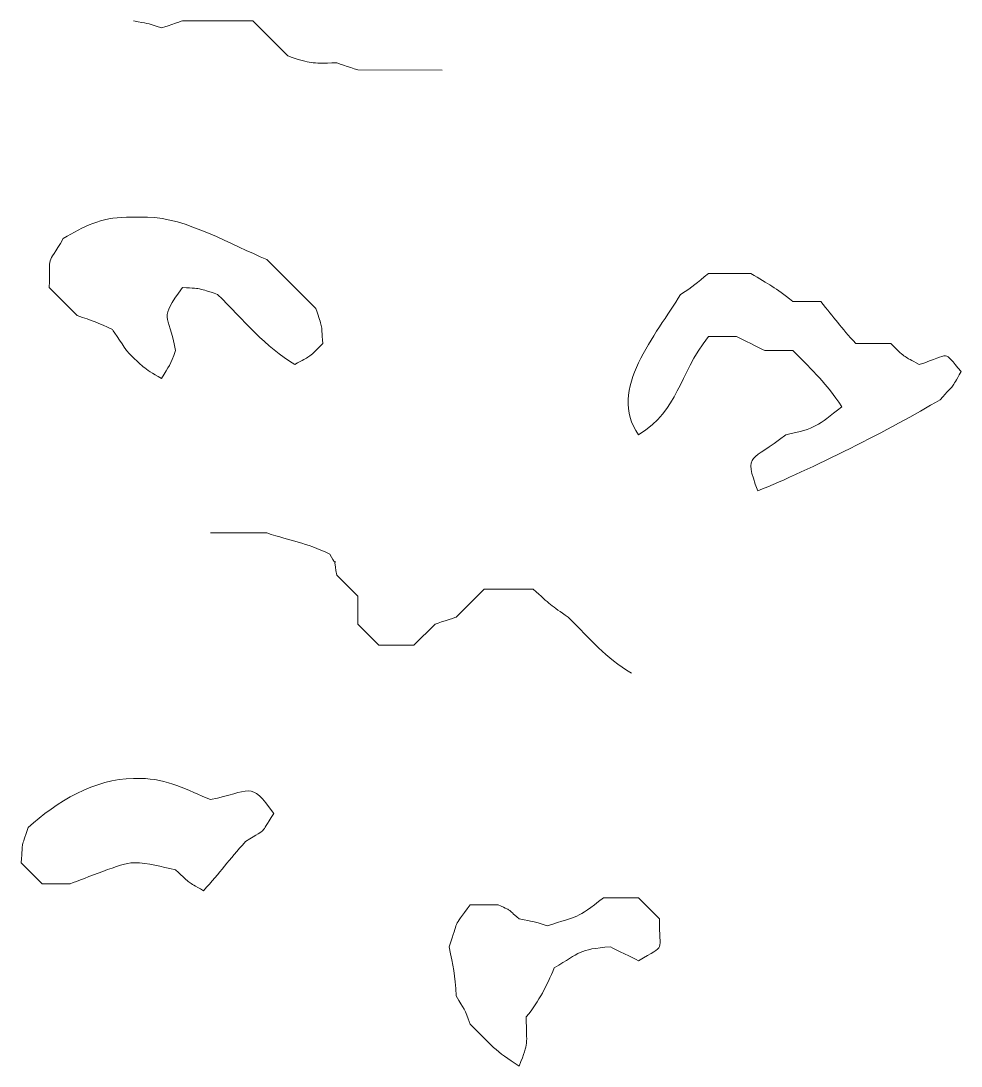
# Model space of a CAD drawing. Header units: centimetres. Extents: x -40.3 to 39, y -29.8 to 28.8.
# Drawn here: x 25.294 to 27.565, y -19.841 to -17.317 of the extents above; entities that cross this region are included whole.
import ezdxf

# ---------------------------------------------------------------- set-up
doc = ezdxf.new("R2010")
doc.units = ezdxf.units.CM
doc.header["$MEASUREMENT"] = 0
doc.layers.add('layer 1', color=7, linetype='Continuous')

msp = doc.modelspace()

# ---------------------------------------------------------------- linework, layer by layer
at = {"layer": 'layer 1', "color": 225, "lineweight": 0}
for points, knots in [([(25.56592, -17.31706), (25.60186, -17.32459), (25.59388, -17.31968), (25.63366, -17.33398), (25.63366, -17.33398), (25.63467, -17.33358), (25.68166, -17.31808), (25.68448, -17.31706), (25.68448, -17.31706), (25.68448, -17.31706), (25.85388, -17.31706), (25.85388, -17.31706), (25.85388, -17.31706), (25.85388, -17.31706), (25.93859, -17.40172), (25.93859, -17.40172), (25.93859, -17.40172), (26.00138, -17.42209), (25.98708, -17.41869), (26.05719, -17.41869), (26.05719, -17.41869), (26.05819, -17.4191), (26.10517, -17.43461), (26.10801, -17.43562), (26.10801, -17.43562), (26.10801, -17.43562), (26.3113, -17.43564), (26.3113, -17.43564)], [0, 0, 0, 0, 0.125, 0.125, 0.125, 0.125, 0.25, 0.25, 0.25, 0.25, 0.375, 0.375, 0.375, 0.375, 0.5, 0.5, 0.5, 0.5, 0.625, 0.625, 0.625, 0.625, 0.75, 0.75, 0.75, 0.75, 1, 1, 1, 1]), ([(26.02332, -18.09633), (25.9836, -18.13605), (25.99534, -18.12352), (25.95556, -18.14717), (25.95556, -18.14717), (25.88583, -18.1045), (25.83093, -18.03947), (25.76921, -17.97775), (25.76921, -17.97775), (25.71946, -17.96125), (25.73803, -17.96492), (25.6845, -17.9608), (25.6845, -17.9608), (25.62621, -18.04259), (25.64965, -18.01845), (25.66758, -18.11328), (25.66758, -18.11328), (25.65432, -18.15001), (25.65259, -18.149), (25.63368, -18.18104), (25.63368, -18.18104), (25.5856, -18.15203), (25.59262, -18.15596), (25.549, -18.11325), (25.549, -18.11325), (25.54799, -18.11125), (25.51696, -18.06532), (25.51512, -18.06246), (25.51512, -18.06246), (25.48072, -18.04611), (25.46665, -18.04112), (25.43041, -18.02857), (25.43041, -18.02857), (25.43041, -18.02857), (25.36267, -17.96082), (25.36267, -17.96082), (25.36267, -17.96082), (25.36446, -17.87588), (25.35539, -17.91355), (25.39654, -17.84222), (25.39654, -17.84222), (25.44582, -17.81377), (25.48761, -17.7914), (25.54902, -17.7914), (25.54902, -17.7914), (25.54902, -17.7914), (25.59983, -17.7914), (25.59983, -17.7914), (25.59983, -17.7914), (25.69182, -17.79142), (25.80534, -17.85998), (25.88781, -17.89304), (25.88781, -17.89304), (25.88781, -17.89304), (26.00642, -18.01162), (26.00642, -18.01162), (26.00642, -18.01162), (26.02289, -18.06137), (26.01924, -18.0428), (26.02332, -18.09633)], [0, 0, 0, 0, 0.0625, 0.0625, 0.0625, 0.0625, 0.125, 0.125, 0.125, 0.125, 0.1875, 0.1875, 0.1875, 0.1875, 0.25, 0.25, 0.25, 0.25, 0.3125, 0.3125, 0.3125, 0.3125, 0.375, 0.375, 0.375, 0.375, 0.4375, 0.4375, 0.4375, 0.4375, 0.5, 0.5, 0.5, 0.5, 0.5625, 0.5625, 0.5625, 0.5625, 0.625, 0.625, 0.625, 0.625, 0.6875, 0.6875, 0.6875, 0.6875, 0.75, 0.75, 0.75, 0.75, 0.8125, 0.8125, 0.8125, 0.8125, 0.875, 0.875, 0.875, 0.875, 1, 1, 1, 1]), ([(27.51399, -18.23188), (27.39691, -18.30199), (27.19899, -18.40177), (27.07354, -18.45212), (27.07354, -18.45212), (27.03856, -18.35663), (27.05869, -18.38356), (27.1413, -18.31655), (27.1413, -18.31655), (27.21492, -18.30103), (27.21722, -18.29586), (27.27681, -18.2488), (27.27681, -18.2488), (27.23707, -18.18998), (27.21135, -18.16638), (27.15823, -18.11325), (27.15823, -18.11325), (27.15823, -18.11325), (27.09049, -18.11328), (27.09049, -18.11328), (27.09049, -18.11328), (27.07967, -18.10711), (27.03444, -18.08555), (27.02272, -18.07938), (27.02272, -18.07938), (27.02272, -18.07938), (26.95496, -18.07938), (26.95496, -18.07938), (26.95496, -18.07938), (26.87868, -18.17605), (26.88609, -18.25369), (26.78556, -18.31655), (26.78556, -18.31655), (26.70873, -18.2087), (26.82951, -18.07409), (26.8872, -17.97775), (26.8872, -17.97775), (26.91925, -17.9572), (26.92425, -17.95169), (26.95494, -17.92693), (26.95494, -17.92693), (26.95494, -17.92693), (27.05657, -17.92693), (27.05657, -17.92693), (27.05657, -17.92693), (27.10156, -17.95389), (27.11448, -17.96016), (27.15821, -17.99467), (27.15821, -17.99467), (27.15821, -17.99467), (27.22597, -17.99469), (27.22597, -17.99469), (27.22597, -17.99469), (27.25814, -18.03437), (27.27427, -18.05689), (27.31064, -18.09633), (27.31064, -18.09633), (27.31064, -18.09633), (27.39535, -18.09635), (27.39535, -18.09635), (27.39535, -18.09635), (27.43507, -18.13603), (27.42395, -18.12354), (27.46311, -18.14715), (27.46311, -18.14715), (27.54281, -18.12132), (27.51912, -18.11095), (27.56475, -18.16409), (27.56475, -18.16409), (27.53909, -18.20915), (27.55164, -18.19009), (27.51399, -18.23188)], [0, 0, 0, 0, 0.0526316, 0.0526316, 0.0526316, 0.0526316, 0.1052632, 0.1052632, 0.1052632, 0.1052632, 0.1578947, 0.1578947, 0.1578947, 0.1578947, 0.2105263, 0.2105263, 0.2105263, 0.2105263, 0.2631579, 0.2631579, 0.2631579, 0.2631579, 0.3157895, 0.3157895, 0.3157895, 0.3157895, 0.3684211, 0.3684211, 0.3684211, 0.3684211, 0.4210526, 0.4210526, 0.4210526, 0.4210526, 0.4736842, 0.4736842, 0.4736842, 0.4736842, 0.5263158, 0.5263158, 0.5263158, 0.5263158, 0.5789474, 0.5789474, 0.5789474, 0.5789474, 0.6315789, 0.6315789, 0.6315789, 0.6315789, 0.6842105, 0.6842105, 0.6842105, 0.6842105, 0.7368421, 0.7368421, 0.7368421, 0.7368421, 0.7894737, 0.7894737, 0.7894737, 0.7894737, 0.8421053, 0.8421053, 0.8421053, 0.8421053, 0.8947368, 0.8947368, 0.8947368, 0.8947368, 1, 1, 1, 1]), ([(25.7522, -18.55375), (25.7522, -18.55375), (25.88773, -18.55375), (25.88773, -18.55375), (25.88773, -18.55375), (25.94924, -18.57369), (25.97899, -18.5761), (26.04018, -18.60457), (26.04018, -18.60457), (26.0663, -18.65244), (26.04353, -18.59038), (26.05715, -18.65539), (26.05715, -18.65539), (26.05715, -18.65539), (26.10797, -18.70618), (26.10797, -18.70618), (26.10797, -18.70618), (26.10797, -18.70618), (26.10794, -18.77392), (26.10794, -18.77392), (26.10794, -18.77392), (26.10794, -18.77392), (26.15878, -18.82474), (26.15878, -18.82474), (26.15878, -18.82474), (26.15878, -18.82474), (26.24347, -18.82476), (26.24347, -18.82476), (26.24347, -18.82476), (26.24347, -18.82476), (26.29429, -18.77392), (26.29429, -18.77392), (26.29429, -18.77392), (26.29529, -18.77352), (26.34227, -18.75805), (26.34511, -18.75702), (26.34511, -18.75702), (26.34511, -18.75702), (26.41287, -18.68926), (26.41287, -18.68926), (26.41287, -18.68926), (26.41287, -18.68926), (26.53147, -18.68926), (26.53147, -18.68926), (26.53147, -18.68926), (26.57128, -18.7259), (26.57508, -18.72923), (26.61616, -18.757), (26.61616, -18.757), (26.67202, -18.81285), (26.70461, -18.85336), (26.76864, -18.89253)], [0, 0, 0, 0, 0.0714286, 0.0714286, 0.0714286, 0.0714286, 0.1428571, 0.1428571, 0.1428571, 0.1428571, 0.2142857, 0.2142857, 0.2142857, 0.2142857, 0.2857143, 0.2857143, 0.2857143, 0.2857143, 0.3571429, 0.3571429, 0.3571429, 0.3571429, 0.4285714, 0.4285714, 0.4285714, 0.4285714, 0.5, 0.5, 0.5, 0.5, 0.5714286, 0.5714286, 0.5714286, 0.5714286, 0.6428571, 0.6428571, 0.6428571, 0.6428571, 0.7142857, 0.7142857, 0.7142857, 0.7142857, 0.7857143, 0.7857143, 0.7857143, 0.7857143, 0.8571429, 0.8571429, 0.8571429, 0.8571429, 1, 1, 1, 1]), ([(25.83683, -19.29915), (25.79536, -19.3441), (25.77668, -19.37276), (25.73519, -19.41773), (25.73519, -19.41773), (25.69082, -19.39244), (25.70894, -19.40518), (25.66743, -19.36694), (25.66743, -19.36694), (25.62988, -19.35983), (25.60643, -19.34999), (25.56579, -19.34997), (25.56579, -19.34997), (25.53734, -19.34997), (25.44804, -19.38881), (25.41334, -19.40079), (25.41334, -19.40079), (25.41334, -19.40079), (25.34558, -19.40081), (25.34558, -19.40081), (25.34558, -19.40081), (25.34558, -19.40081), (25.29476, -19.34997), (25.29476, -19.34997), (25.29476, -19.34997), (25.2993, -19.29181), (25.29416, -19.31943), (25.3117, -19.26528), (25.3117, -19.26528), (25.37906, -19.20309), (25.47372, -19.1467), (25.56581, -19.1467), (25.56581, -19.1467), (25.56581, -19.1467), (25.58274, -19.14668), (25.58274, -19.14668), (25.58274, -19.14668), (25.64762, -19.1467), (25.69677, -19.17532), (25.75216, -19.1975), (25.75216, -19.1975), (25.84701, -19.17957), (25.84835, -19.14851), (25.90461, -19.23137), (25.90461, -19.23137), (25.86739, -19.28825), (25.89518, -19.26037), (25.83683, -19.29915)], [0, 0, 0, 0, 0.0769231, 0.0769231, 0.0769231, 0.0769231, 0.1538462, 0.1538462, 0.1538462, 0.1538462, 0.2307692, 0.2307692, 0.2307692, 0.2307692, 0.3076923, 0.3076923, 0.3076923, 0.3076923, 0.3846154, 0.3846154, 0.3846154, 0.3846154, 0.4615385, 0.4615385, 0.4615385, 0.4615385, 0.5384615, 0.5384615, 0.5384615, 0.5384615, 0.6153846, 0.6153846, 0.6153846, 0.6153846, 0.6923077, 0.6923077, 0.6923077, 0.6923077, 0.7692308, 0.7692308, 0.7692308, 0.7692308, 0.8461538, 0.8461538, 0.8461538, 0.8461538, 1, 1, 1, 1]), ([(26.78567, -19.58713), (26.77485, -19.58096), (26.7296, -19.55941), (26.7179, -19.55324), (26.7179, -19.55324), (26.64158, -19.55913), (26.64508, -19.56654), (26.58235, -19.60408), (26.58235, -19.60408), (26.56295, -19.64918), (26.54725, -19.68136), (26.51461, -19.72266), (26.51461, -19.72266), (26.51461, -19.7942), (26.52181, -19.77907), (26.49767, -19.84124), (26.49767, -19.84124), (26.44055, -19.80632), (26.42879, -19.78931), (26.37909, -19.73961), (26.37909, -19.73961), (26.36583, -19.7029), (26.3641, -19.7039), (26.34519, -19.67186), (26.34519, -19.67186), (26.344, -19.61908), (26.33727, -19.60098), (26.32827, -19.55328), (26.32827, -19.55328), (26.35204, -19.4846), (26.33559, -19.51087), (26.37909, -19.45163), (26.37909, -19.45163), (26.37909, -19.45163), (26.44683, -19.45165), (26.44683, -19.45165), (26.44683, -19.45165), (26.4883, -19.47051), (26.4633, -19.45837), (26.49764, -19.48552), (26.49764, -19.48552), (26.53403, -19.49316), (26.52678, -19.48964), (26.56541, -19.50244), (26.56541, -19.50244), (26.64062, -19.47754), (26.63456, -19.48714), (26.70094, -19.43468), (26.70094, -19.43468), (26.70094, -19.43468), (26.78565, -19.4347), (26.78565, -19.4347), (26.78565, -19.4347), (26.78565, -19.4347), (26.83644, -19.4855), (26.83644, -19.4855), (26.83644, -19.4855), (26.83465, -19.56899), (26.85516, -19.5459), (26.78567, -19.58713)], [0, 0, 0, 0, 0.0625, 0.0625, 0.0625, 0.0625, 0.125, 0.125, 0.125, 0.125, 0.1875, 0.1875, 0.1875, 0.1875, 0.25, 0.25, 0.25, 0.25, 0.3125, 0.3125, 0.3125, 0.3125, 0.375, 0.375, 0.375, 0.375, 0.4375, 0.4375, 0.4375, 0.4375, 0.5, 0.5, 0.5, 0.5, 0.5625, 0.5625, 0.5625, 0.5625, 0.625, 0.625, 0.625, 0.625, 0.6875, 0.6875, 0.6875, 0.6875, 0.75, 0.75, 0.75, 0.75, 0.8125, 0.8125, 0.8125, 0.8125, 0.875, 0.875, 0.875, 0.875, 1, 1, 1, 1])]:
    msp.add_open_spline(points, degree=3, knots=knots, dxfattribs=at)

doc.saveas('drawing.dxf')
